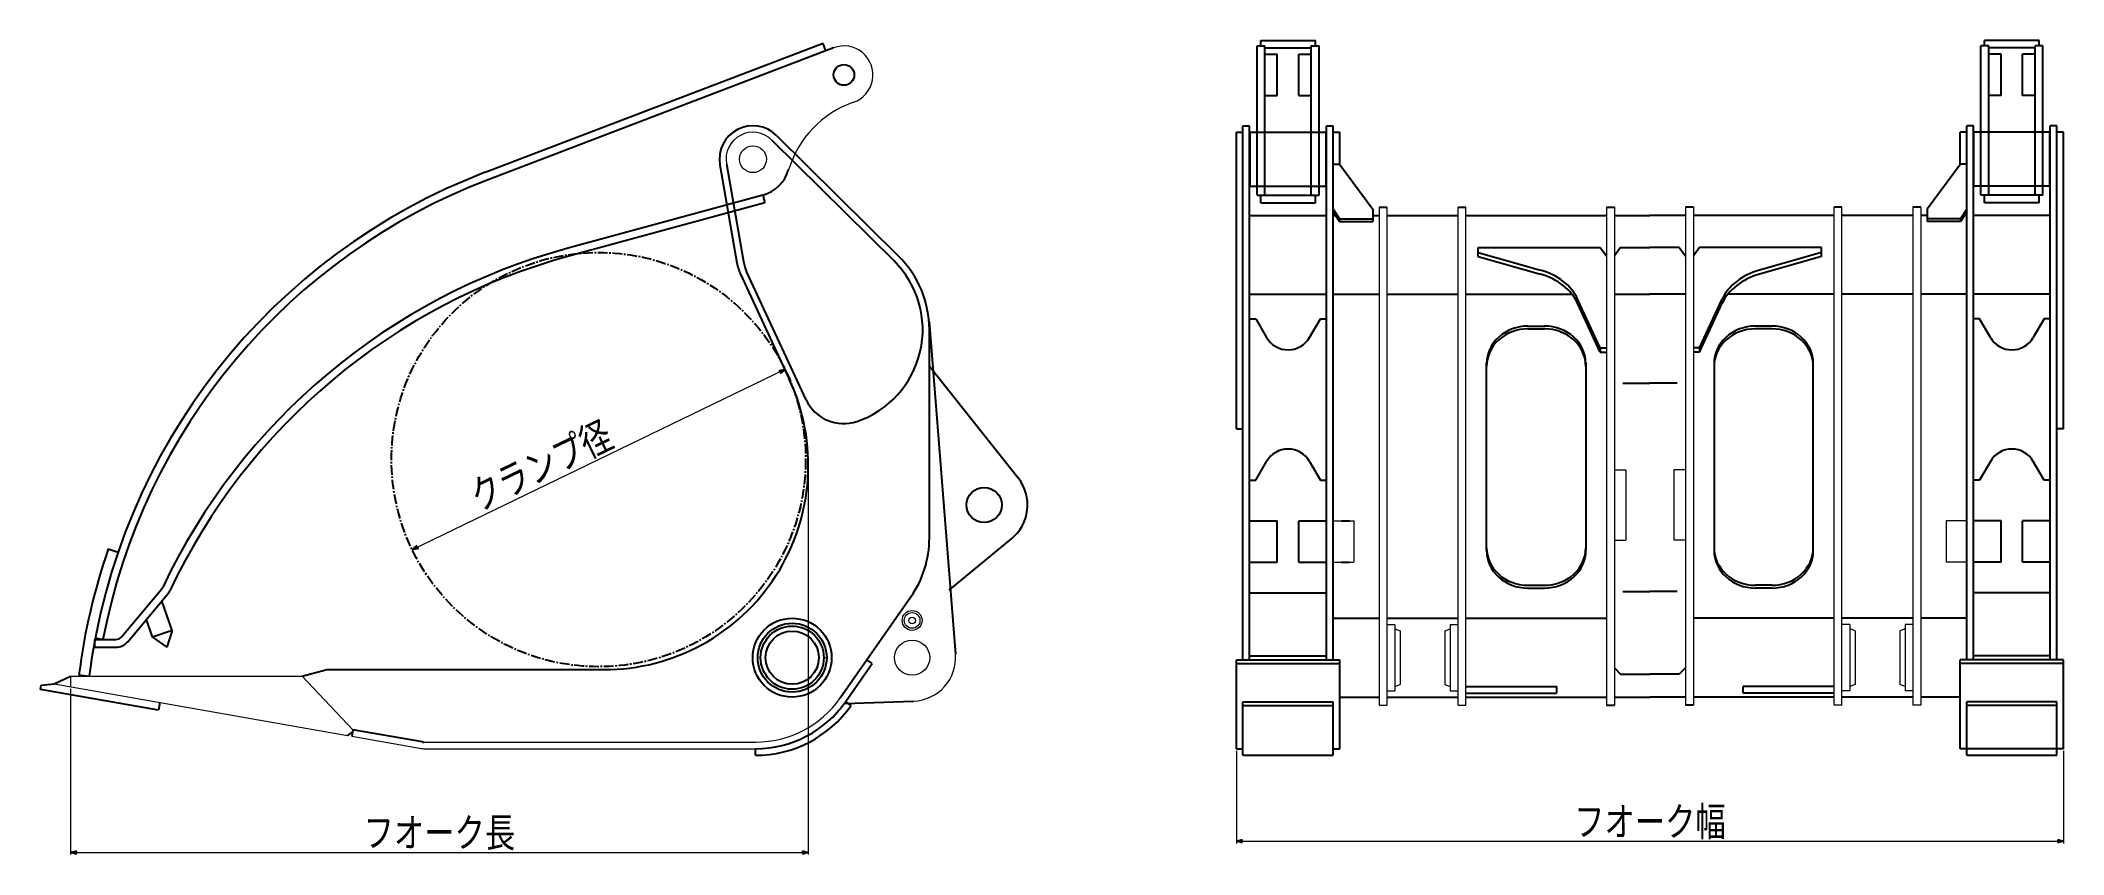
# Model space of a CAD drawing. Header units: millimetres. Extents: x -14999406 to 483, y -318 to 426.
# Drawn here: x -495 to 483, y -318 to 76 of the extents above; entities outside this region: 1.
import ezdxf

# ---------------------------------------------------------------- set-up
doc = ezdxf.new("R2010")
doc.units = ezdxf.units.MM
doc.header["$LTSCALE"] = 0.25
doc.linetypes.add('CENTER2', pattern=[28.575, 19.05, -3.175, 3.175, -3.175])
doc.layers.add('Layer0016', color=7, linetype='Continuous')
doc.styles.add('dcStyle0', font='txt.shx', dxfattribs={"width": 0.833333, "bigfont": 'bigfont'})
doc.dimstyles.new('dc_Rotated', dxfattribs={"dimtxt": 4.5, "dimasz": 3.000002, "dimexe": 1, "dimexo": 1, "dimgap": 1, "dimtad": 3, "dimdec": 1, "dimdsep": 46, "dimtxsty": 'dcStyle0', "dimblk1": 'OPEN30', "dimblk2": 'OPEN30', "dimsah": 1, "dimcen": 0.09, "dimclrd": 7, "dimclre": 7, "dimclrt": 7, "dimadec": 0, "dimazin": 2, "dimtfac": 1, "dimtdec": 4, "dimtmove": 0, "dimatfit": 3, "dimfxl": 1, "dimarcsym": 1})

# ---------------------------------------------------------------- blocks, each defined once
blk = doc.blocks.new('DC_GROUP_ＤＸＦ１５－２_1')
at = {"layer": 'Layer0016', "color": 7, "linetype": 'Continuous', "lineweight": 25}
for p, q in [((-462.56, -170.2), (-457.83, -171.82)), ((-456.07, -212.67), (-436.77, -189.68)), ((-453.15, -215.11), (-433.86, -192.12)), ((-431.69, -209.69), (-436.61, -195.39)), ((-441.15, -212.94), (-444.11, -204.33)), ((-468.99, -214.02), (-458.98, -214.02)), ((-468.99, -217.82), (-468.99, -214.02)), ((-468.85, -213.31), (-465.12, -214.02)), ((-431.69, -209.69), (-441.15, -212.94)), ((-441.15, -212.94), (-434.18, -217.82)), ((-431.69, -209.69), (-434.18, -217.82)), ((-468.99, -217.82), (-458.98, -217.82)), ((-476.75, -231.19), (-471.79, -231.82))]:
    blk.add_line(p, q, dxfattribs=at)
for centre, radius, start, end in [((-172.79, -269.78), 301.4, 110.88438, 172.76452), ((-172.79, -269.78), 297.6, 110.88438, 169.2008), ((-172.79, -269.78), 306.4, 161.0333, 172.76452), ((-458.98, -210.22), 3.8, 270, 320), ((-458.98, -210.22), 7.6, 270, 320)]:
    blk.add_arc(centre, radius, start, end, dxfattribs=at)
blk = doc.blocks.new('_Open30')
at = {"color": 0, "linetype": 'ByBlock', "lineweight": -2}
for p, q in [((-1, 0.267949), (0, 0)), ((0, 0), (-1, -0.267949)), ((0, 0), (-1, 0))]:
    blk.add_line(p, q, dxfattribs=at)
blk = doc.blocks.new('*D14')
at = {"layer": 'Layer0016', "color": 7, "linetype": 'Continuous', "lineweight": 13}
for p, q in [((-124.03, -130.82), (-124.03, -318)), ((-480.83, -237.82), (-480.83, -318)), ((-480.83, -317), (-124.03, -317))]:
    blk.add_line(p, q, dxfattribs=at)
at = {"layer": 'Layer0016', "color": 7, "xscale": 3.000002807615286, "yscale": 2.999989368223643}
for p, rotation in [((-480.83, -317), 180), ((-124.03, -317), 360)]:
    blk.add_blockref('_Open30', p, dxfattribs=dict(at, rotation=rotation))
at = {"layer": 'Layer0016', "color": 7, "insert": (-302.43, -316), "char_height": 16, "attachment_point": 8, "style": 'dcStyle0'}
blk.add_mtext('\\T1.00;フオーク長', dxfattribs=at)
blk = doc.blocks.new('*D15')
at = {"layer": 'Layer0016', "color": 7, "linetype": 'Continuous', "lineweight": 13}
for p, q in [((82.97, -267.82), (82.97, -312.59)), ((482.97, -267.82), (482.97, -312.59)), ((82.97, -311.59), (482.97, -311.59))]:
    blk.add_line(p, q, dxfattribs=at)
at = {"layer": 'Layer0016', "color": 7, "xscale": 3.000002807615286, "yscale": 2.999989368223643}
for p, rotation in [((82.97, -311.59), 180), ((482.97, -311.59), 360)]:
    blk.add_blockref('_Open30', p, dxfattribs=dict(at, rotation=rotation))
at = {"layer": 'Layer0016', "color": 7, "insert": (282.97, -310.59), "char_height": 16, "attachment_point": 8, "style": 'dcStyle0'}
blk.add_mtext('\\T1.00;フオーク幅', dxfattribs=at)
blk = doc.blocks.new('DC_IMAGEDIMGROUP_3')
at = {"layer": 'Layer0016', "color": 7, "linetype": 'Continuous', "lineweight": 13}
blk.add_line((-135.32, -83.44), (-315.59, -170.67), dxfattribs=at)
at = {"layer": 'Layer0016', "color": 7, "xscale": 3.000002807615286, "yscale": 2.999989368223643}
for p, rotation in [((-135.32, -83.44), 25.82099197418932), ((-315.59, -170.67), 205.8209919741893)]:
    blk.add_blockref('_Open30', p, dxfattribs=dict(at, rotation=rotation))
at = {"layer": 'Layer0016', "color": 7, "insert": (-249.61, -137.63), "char_height": 16, "attachment_point": 8, "rotation": 25.82099, "style": 'dcStyle0'}
blk.add_mtext('\\T1.00;クランプ径', dxfattribs=at)

msp = doc.modelspace()

# ---------------------------------------------------------------- linework, layer by layer
at = {"color": 3, "linetype": 'Continuous', "lineweight": 13}
msp.add_line((-14999405.5, 425.87), (-14999405.5, 319.31), dxfattribs=at)
at = {"layer": 'Layer0016', "color": 7, "linetype": 'Continuous', "lineweight": 25}
for p, q in [((-116.882, 74.142), (-280.234, 11.815)), ((-111.79, 72.017), (-278.88, 8.264)), ((-115.528, 70.592), (-116.882, 74.142)), ((92.969, 0.811), (92.969, 72.937)), ((92.969, 72.937), (96.769, 72.937)), ((94.769, 75.568), (121.169, 75.568)), ((94.769, 72.937), (94.769, 75.568)), ((96.769, 0.811), (96.769, 72.937)), ((96.769, 72.017), (119.169, 72.017)), ((96.769, 68.937), (102.769, 68.937)), ((102.769, 48.937), (102.769, 68.937)), ((113.169, 68.937), (119.169, 68.937)), ((113.169, 48.937), (113.169, 68.937)), ((119.169, 72.937), (122.969, 72.937)), ((119.169, 0.811), (119.169, 72.937)), ((121.169, 72.937), (121.169, 75.568)), ((122.969, 0.811), (122.969, 72.937)), ((442.969, 0.811), (442.969, 72.937)), ((446.769, 72.937), (442.969, 72.937)), ((471.169, 75.568), (444.769, 75.568)), ((444.769, 72.937), (444.769, 75.568)), ((446.769, 0.811), (446.769, 72.937)), ((469.169, 72.017), (446.769, 72.017)), ((452.769, 68.937), (446.769, 68.937)), ((452.769, 48.937), (452.769, 68.937)), ((463.169, 48.937), (463.169, 68.937)), ((469.169, 68.937), (463.169, 68.937)), ((469.169, 0.811), (469.169, 72.937)), ((472.969, 72.937), (469.169, 72.937)), ((471.169, 72.937), (471.169, 75.568)), ((472.969, 0.811), (472.969, 72.937)), ((96.769, 48.937), (102.769, 48.937)), ((113.169, 48.937), (119.169, 48.937)), ((452.769, 48.937), (446.769, 48.937)), ((469.169, 48.937), (463.169, 48.937)), ((-139.441, 29.695), (-80.348, -28.734)), ((82.969, 31.177), (86.169, 31.177)), ((82.969, -112.246), (82.969, 31.177)), ((86.169, 34.375), (89.369, 34.375)), ((86.169, -223.861), (86.169, 34.375)), ((89.369, -223.861), (89.369, 34.375)), ((89.569, 31.177), (126.369, 31.177)), ((89.569, 5.177), (89.569, 31.177)), ((126.369, 5.177), (126.369, 31.177)), ((126.569, 34.375), (129.769, 34.375)), ((126.569, -223.861), (126.569, 34.375)), ((129.769, -223.861), (129.769, 34.375)), ((129.769, 31.177), (132.969, 31.177)), ((132.969, 15.474), (132.969, 31.177)), ((436.169, 31.177), (432.969, 31.177)), ((432.969, 15.474), (432.969, 31.177)), ((439.369, 34.375), (436.169, 34.375)), ((436.169, -223.861), (436.169, 34.375)), ((439.369, -223.861), (439.369, 34.375)), ((476.369, 31.177), (439.569, 31.177)), ((439.569, 5.177), (439.569, 31.177)), ((476.369, 5.177), (476.369, 31.177)), ((479.769, 34.375), (476.569, 34.375)), ((476.569, -223.861), (476.569, 34.375)), ((479.769, -223.861), (479.769, 34.375)), ((482.969, 31.177), (479.769, 31.177)), ((482.969, -112.246), (482.969, 31.177)), ((-141.689, 27.421), (-82.596, -31.008)), ((-166.788, 15.39), (-158.527, -31.922)), ((-163.636, 15.941), (-155.375, -31.371)), ((129.769, 15.742), (132.769, 15.742)), ((132.769, 15.742), (148.97, -6.002)), ((433.169, 15.742), (416.968, -6.002)), ((436.169, 15.742), (433.169, 15.742)), ((-146.087, 0.811), (-240.824, -25.063)), ((-146.087, 0.811), (-145.086, -2.855)), ((89.569, 5.177), (126.369, 5.177)), ((92.969, 0.811), (122.969, 0.811)), ((94.769, -2.855), (94.769, 0.811)), ((121.169, -2.855), (121.169, 0.811)), ((476.369, 5.177), (439.569, 5.177)), ((472.969, 0.811), (442.969, 0.811)), ((444.769, -2.855), (444.769, 0.811)), ((471.169, -2.855), (471.169, 0.811)), ((-145.086, -2.855), (-239.823, -28.728)), ((89.369, -9.021), (126.569, -9.021)), ((94.769, -2.855), (121.169, -2.855)), ((129.769, -6.002), (132.769, -10.604)), ((129.769, -7.319), (132.769, -11.921)), ((129.769, -9.021), (130.879, -9.021)), ((148.97, -6.002), (148.97, -11.921)), ((148.97, -9.021), (151.97, -9.021)), ((151.97, -5.091), (155.771, -5.091)), ((155.771, -9.021), (190.169, -9.021)), ((190.169, -5.091), (193.97, -5.091)), ((193.97, -9.021), (261.969, -9.021)), ((261.969, -5.091), (265.769, -5.091)), ((265.769, -9.021), (282.969, -9.021)), ((300.169, -9.021), (282.969, -9.021)), ((303.97, -5.091), (300.169, -5.091)), ((371.969, -9.021), (303.97, -9.021)), ((375.769, -5.091), (371.969, -5.091)), ((410.167, -9.021), (375.769, -9.021)), ((413.968, -5.091), (410.167, -5.091)), ((416.968, -9.021), (413.968, -9.021)), ((416.968, -6.002), (416.968, -11.921)), ((436.169, -6.002), (433.169, -10.604)), ((436.169, -7.319), (433.169, -11.921)), ((436.169, -9.021), (435.06, -9.021)), ((476.569, -9.021), (439.369, -9.021)), ((471.169, -2.855), (444.769, -2.855)), ((132.769, -10.604), (148.97, -10.604)), ((132.769, -10.604), (132.769, -11.921)), ((132.769, -11.921), (148.97, -11.921)), ((433.169, -10.604), (416.968, -10.604)), ((433.169, -11.921), (416.968, -11.921)), ((433.169, -10.604), (433.169, -11.921)), ((199.97, -24.518), (258.969, -24.518)), ((199.97, -28.857), (199.97, -24.518)), ((199.97, -26.868), (230.071, -35.441)), ((199.97, -28.857), (230.071, -37.431)), ((258.969, -24.518), (261.969, -28.473)), ((268.769, -24.518), (265.769, -28.473)), ((268.769, -24.518), (282.969, -24.518)), ((297.169, -24.518), (282.969, -24.518)), ((297.169, -24.518), (300.169, -28.473)), ((306.97, -24.518), (303.97, -28.473)), ((365.969, -24.518), (306.97, -24.518)), ((365.969, -26.868), (335.867, -35.441)), ((365.969, -28.857), (335.867, -37.431)), ((365.969, -28.857), (365.969, -24.518)), ((-156.787, -37.473), (-133.224, -88.203)), ((-125.091, -98.116), (-153.885, -36.125)), ((89.369, -47.161), (126.569, -47.161)), ((129.769, -47.161), (151.97, -47.161)), ((155.771, -47.161), (190.169, -47.161)), ((193.97, -47.161), (245.339, -47.161)), ((265.769, -47.161), (282.969, -47.161)), ((300.169, -47.161), (282.969, -47.161)), ((371.969, -47.161), (320.6, -47.161)), ((410.167, -47.161), (375.769, -47.161)), ((436.169, -47.161), (413.968, -47.161)), ((476.569, -47.161), (439.369, -47.161)), ((258.969, -73.08), (248.01, -49.49)), ((258.969, -75.069), (248.01, -51.479)), ((306.97, -73.08), (317.928, -49.49)), ((306.97, -75.069), (317.928, -51.479)), ((-65.66, -60.333), (-52.895, -221.162)), ((-65.503, -164.964), (-65.503, -64.289)), ((89.369, -58.991), (92.369, -58.991)), ((92.369, -58.991), (97.577, -68.011)), ((118.361, -68.011), (123.569, -58.991)), ((123.569, -58.991), (126.569, -58.991)), ((223.97, -62.505), (231.97, -62.505)), ((223.97, -63.853), (231.97, -63.853)), ((341.969, -62.505), (333.969, -62.505)), ((341.969, -63.853), (333.969, -63.853)), ((442.369, -58.991), (439.369, -58.991)), ((447.577, -68.011), (442.369, -58.991)), ((473.569, -58.991), (468.361, -68.011)), ((476.569, -58.991), (473.569, -58.991)), ((258.969, -73.08), (261.969, -73.08)), ((258.969, -73.08), (258.969, -75.069)), ((258.969, -75.069), (261.969, -75.069)), ((306.97, -73.08), (303.97, -73.08)), ((306.97, -75.069), (303.97, -75.069)), ((306.97, -73.08), (306.97, -75.069)), ((-65.42, -81.934), (-22.553, -135.942)), ((203.97, -171.025), (203.97, -80.644)), ((251.969, -80.465), (251.969, -170.846)), ((313.97, -80.465), (313.97, -170.846)), ((361.969, -171.025), (361.969, -80.644)), ((269.837, -90.126), (282.969, -90.126)), ((296.101, -90.126), (282.969, -90.126)), ((82.969, -112.246), (86.169, -112.246)), ((482.969, -112.246), (479.769, -112.246)), ((92.369, -136.991), (97.577, -127.971)), ((118.361, -127.971), (123.569, -136.991)), ((447.577, -127.971), (442.369, -136.991)), ((473.569, -136.991), (468.361, -127.971)), ((89.369, -136.991), (92.369, -136.991)), ((123.569, -136.991), (126.569, -136.991)), ((442.369, -136.991), (439.369, -136.991)), ((476.569, -136.991), (473.569, -136.991)), ((-55.956, -190.162), (-25.657, -165.223)), ((89.369, -156.731), (102.769, -156.731)), ((102.769, -176.732), (102.769, -156.731)), ((113.169, -156.731), (126.569, -156.731)), ((113.169, -176.732), (113.169, -156.731)), ((133.809, -156.732), (137.729, -156.732)), ((452.769, -156.731), (439.369, -156.731)), ((452.769, -176.732), (452.769, -156.731)), ((463.169, -176.732), (463.169, -156.731)), ((476.569, -156.731), (463.169, -156.731)), ((89.369, -176.732), (102.769, -176.732)), ((113.169, -176.732), (126.569, -176.732)), ((133.809, -176.732), (137.729, -176.732)), ((452.769, -176.732), (439.369, -176.732)), ((476.569, -176.732), (463.169, -176.732)), ((-108.617, -242.302), (-74.545, -193.643)), ((89.369, -191.56), (126.569, -191.56)), ((223.97, -187.82), (231.97, -187.82)), ((223.97, -189.174), (231.97, -189.174)), ((269.837, -190.873), (282.969, -190.873)), ((296.101, -190.873), (282.969, -190.873)), ((341.969, -187.82), (333.969, -187.82)), ((341.969, -189.174), (333.969, -189.174)), ((476.569, -191.56), (439.369, -191.56)), ((129.769, -203.753), (151.97, -203.753)), ((155.771, -203.753), (190.169, -203.753)), ((193.97, -203.753), (261.969, -203.753)), ((371.969, -203.753), (303.97, -203.753)), ((410.167, -203.753), (375.769, -203.753)), ((436.169, -203.753), (413.968, -203.753)), ((-93.083, -225.697), (-95.704, -223.861)), ((82.969, -266.823), (82.969, -223.861)), ((82.969, -223.861), (132.969, -223.861)), ((89.369, -221.895), (126.569, -221.895)), ((132.969, -266.823), (132.969, -223.861)), ((432.969, -266.823), (432.969, -223.861)), ((482.969, -223.861), (432.969, -223.861)), ((476.569, -221.895), (439.369, -221.895)), ((482.969, -266.823), (482.969, -223.861)), ((-488.787, -235.435), (-480.83, -231.823)), ((-368.83, -231.823), (-356.887, -228.623)), ((-356.887, -228.623), (-222.83, -228.623)), ((-105.995, -244.137), (-93.083, -225.697)), ((82.969, -225.697), (132.969, -225.697)), ((265.769, -227.8), (268.769, -230.827)), ((268.769, -230.827), (282.969, -230.827)), ((297.169, -230.827), (282.969, -230.827)), ((300.169, -227.8), (297.169, -230.827)), ((482.969, -225.697), (432.969, -225.697)), ((-495.355, -238.136), (-495.008, -236.166)), ((-438.234, -248.198), (-495.355, -238.136)), ((-495.008, -236.166), (-488.787, -235.435)), ((-437.575, -244.456), (-438.234, -248.198)), ((-106.587, -244.966), (-73.105, -243.811)), ((-103.374, -245.973), (-105.995, -244.137)), ((86.169, -270.023), (86.169, -244.137)), ((86.169, -244.137), (129.769, -244.137)), ((129.769, -270.023), (129.769, -244.137)), ((132.969, -241.893), (151.97, -241.893)), ((155.771, -241.893), (190.169, -241.893)), ((193.97, -236.802), (237.97, -236.802)), ((193.97, -240), (237.97, -240)), ((193.97, -241.893), (261.969, -241.893)), ((237.97, -240), (237.97, -236.802)), ((265.769, -241.893), (282.969, -241.893)), ((300.169, -241.893), (282.969, -241.893)), ((371.969, -241.893), (303.97, -241.893)), ((371.969, -236.802), (327.969, -236.802)), ((327.969, -240), (327.969, -236.802)), ((371.969, -240), (327.969, -240)), ((410.167, -241.893), (375.769, -241.893)), ((432.969, -241.893), (413.968, -241.893)), ((479.769, -244.137), (436.169, -244.137)), ((436.169, -270.023), (436.169, -244.137)), ((479.769, -270.023), (479.769, -244.137)), ((86.169, -245.973), (129.769, -245.973)), ((261.969, -245.823), (265.769, -245.823)), ((303.97, -245.823), (300.169, -245.823)), ((479.769, -245.973), (436.169, -245.973)), ((-344.407, -258.633), (-346.956, -260.418)), ((-344.234, -257.649), (-344.789, -260.8)), ((-310.593, -263.574), (-344.234, -257.649)), ((-149.574, -270.023), (-149.574, -266.823)), ((82.969, -266.823), (86.169, -266.823)), ((86.169, -270.023), (129.769, -270.023)), ((129.769, -266.823), (132.969, -266.823)), ((482.969, -266.823), (432.969, -266.823)), ((436.169, -270.023), (479.769, -270.023))]:
    msp.add_line(p, q, dxfattribs=at)
at = {"layer": 'Layer0016', "color": 7, "linetype": 'Continuous', "lineweight": 13}
msp.add_line((82.969, 12.254), (82.969, 24.1), dxfattribs=at)
at = {"layer": 'Layer0016', "color": 7, "linetype": 'Continuous', "lineweight": 18}
for p, q in [((151.97, -5.091), (151.97, -245.823)), ((155.771, -5.091), (155.771, -245.823)), ((190.169, -245.823), (190.169, -5.091)), ((193.97, -245.823), (193.97, -5.091)), ((261.969, -5.091), (261.969, -245.823)), ((265.769, -5.091), (265.769, -245.823)), ((300.169, -5.091), (300.169, -245.823)), ((303.97, -5.091), (303.97, -245.823)), ((371.969, -245.823), (371.969, -5.091)), ((375.769, -245.823), (375.769, -5.091)), ((410.167, -5.091), (410.167, -245.823)), ((413.968, -5.091), (413.968, -245.823)), ((265.769, -132.025), (271.369, -132.025)), ((271.369, -132.025), (271.369, -166.025)), ((294.57, -132.025), (294.57, -166.025)), ((300.169, -132.025), (294.57, -132.025)), ((129.771, -156.732), (139.771, -156.732)), ((139.771, -156.732), (139.771, -176.732)), ((265.769, -166.025), (271.369, -166.025)), ((300.169, -166.025), (294.57, -166.025)), ((436.168, -156.732), (426.168, -156.732)), ((426.168, -156.732), (426.168, -176.732)), ((129.771, -176.732), (139.771, -176.732)), ((436.168, -176.732), (426.168, -176.732)), ((155.771, -206.823), (159.629, -206.823)), ((159.629, -206.823), (159.629, -238.823)), ((159.63, -208.903), (162.169, -209.823)), ((162.169, -209.823), (162.169, -235.823)), ((183.769, -209.823), (186.309, -208.903)), ((183.769, -209.823), (183.769, -235.823)), ((186.309, -206.823), (190.169, -206.823)), ((186.309, -206.823), (186.309, -238.823)), ((379.63, -206.823), (375.769, -206.823)), ((379.63, -206.823), (379.63, -238.823)), ((382.17, -209.823), (379.63, -208.903)), ((382.169, -209.823), (382.169, -235.823)), ((406.309, -208.903), (403.769, -209.823)), ((403.769, -209.823), (403.769, -235.823)), ((410.167, -206.823), (406.309, -206.823)), ((406.309, -206.823), (406.309, -238.823)), ((-116.759, -222.823), (-115.56, -222.823)), ((-116.759, -222.823), (-115.56, -222.823)), ((-480.83, -231.823), (-480.83, -236.823)), ((-480.83, -231.823), (-480.83, -236.823)), ((-480.83, -231.823), (-368.83, -231.823)), ((-368.83, -231.823), (-344.234, -257.649)), ((-488.787, -235.435), (-346.956, -260.418)), ((155.771, -238.823), (159.629, -238.823)), ((159.63, -236.743), (162.169, -235.823)), ((183.769, -235.823), (186.309, -236.743)), ((186.309, -238.823), (190.169, -238.823)), ((379.63, -238.823), (375.769, -238.823)), ((382.169, -235.823), (379.629, -236.743)), ((406.309, -236.743), (403.769, -235.823)), ((410.167, -238.823), (406.309, -238.823)), ((151.97, -245.823), (155.771, -245.823)), ((190.169, -245.823), (193.97, -245.823)), ((375.769, -245.823), (371.969, -245.823)), ((413.968, -245.823), (410.167, -245.823)), ((-344.789, -260.8), (-311.147, -266.726)), ((-310.038, -263.623), (-149.574, -263.623)), ((-310.037, -266.823), (-149.574, -266.823))]:
    msp.add_line(p, q, dxfattribs=at)
at = {"layer": 'Layer0016', "color": 7, "linetype": 'Continuous', "lineweight": 25}
for centre, radius in [((-106.8, 58.937), 5), ((-39.008, -149.002), 8.5), ((-131.829, -222.823), 19.07), ((-131.829, -222.823), 16.67), ((-131.829, -222.823), 15.27), ((-131.829, -222.823), 12.87)]:
    msp.add_circle(centre, radius, dxfattribs=at)
at = {"layer": 'Layer0016', "color": 7, "linetype": 'Continuous', "lineweight": 18}
for centre, radius in [((-150.83, 18.177), 6.5), ((-150.83, 18.177), 6.5), ((-73.83, -222.823), 8.5), ((-73.83, -222.823), 8.5), ((-73.83, -222.823), 8.5), ((-73.83, -222.823), 8.5)]:
    msp.add_circle(centre, radius, dxfattribs=at)
at = {"layer": 'Layer0016', "color": 7, "linetype": 'CENTER2', "lineweight": 25}
msp.add_circle((-225.455, -127.054), 100.129, dxfattribs=at)
at = {"layer": 'Layer0016', "color": 7, "linetype": 'Continuous', "lineweight": 13}
for radius in [4.8, 3.8, 1.6, 1.6]:
    msp.add_circle((-73.83, -204.822), radius, dxfattribs=at)
at = {"layer": 'Layer0016', "color": 7, "linetype": 'Continuous', "lineweight": 18}
for centre, radius, start, end in [((-106.8, 58.937), 14, 289.212822, 110.884378), ((-85.739, -1.498), 50, 109.212822, 163.378147), ((-150.83, 18.177), 13, 45.32358, 189.904046), ((-73.83, -222.823), 21, 271.976125, 4.537794), ((-149.574, -213.623), 50, 270, 325), ((-310.037, -260.423), 6.4, 260.009708, 270)]:
    msp.add_arc(centre, radius, start, end, dxfattribs=at)
at = {"layer": 'Layer0016', "color": 7, "linetype": 'Continuous', "lineweight": 25}
for centre, radius, start, end in [((-150.83, 18.176), 16.199, 45.32358, 189.904046), ((-150.83, 18.176), 18.001, 285.275598, 343.725991), ((-160.415, -319.48), 305.2, 105.275598, 154.660319), ((-160.415, -319.48), 301.4, 105.275598, 154.660319), ((-115.503, -64.289), 50, 0, 45.32358), ((-136.589, -28.091), 22.27, 189.904046, 204.913844), ((-136.589, -28.091), 19.07, 189.904046, 204.913844), ((-115.503, -64.289), 46.802, 288.603882, 45.32358), ((107.969, -62.011), 12, 210, 330), ((457.969, -62.011), 12, 210, 330), ((-222.83, -129.823), 98.8, 270, 24.913844), ((-106.952, -89.69), 20, 204.913844, 288.603882), ((107.969, -133.971), 12, 30, 150), ((457.969, -133.971), 12, 30, 150), ((-39.008, -149.002), 21.009, 308.260798, 38.439978), ((-115.503, -164.964), 50, 325, 0), ((-439.685, -187.233), 3.8, 320, 334.660319), ((-439.685, -187.233), 7.6, 320, 334.660319), ((-149.574, -213.623), 53.2, 270, 325), ((-149.574, -213.623), 56.4, 270, 325), ((-310.038, -260.423), 3.2, 260.009708, 270)]:
    msp.add_arc(centre, radius, start, end, dxfattribs=at)
for centre, major_axis, ratio, start_param, end_param in [((219.818, -57.524), (30, 0), 0.7832599, 0.3489624, 1.2220149), ((219.818, -59.514), (30, 0), 0.7832599, 0.3489624, 1.2220149), ((346.12, -57.524), (-30, 0), 0.7832599, 5.0611704, 5.9342229), ((346.12, -59.514), (-30, 0), 0.7832599, 5.0611704, 5.9342229), ((223.97, -80.644), (20, 0), 0.9069423, 1.5707963, 3.1415927), ((223.97, -81.992), (20, 0), 0.9069423, 1.5707963, 3.1415927), ((231.97, -80.644), (-20, 0), 0.9069423, 3.1415927, 4.712389), ((231.97, -81.992), (-20, 0), 0.9069423, 3.1415927, 4.712389), ((333.969, -80.644), (20, 0), 0.9069423, 1.5707963, 3.1415927), ((333.969, -81.992), (20, 0), 0.9069423, 1.5707963, 3.1415927), ((341.969, -80.644), (-20, 0), 0.9069423, 3.1415927, 4.712389), ((341.969, -81.992), (-20, 0), 0.9069423, 3.1415927, 4.712389), ((223.97, -169.671), (-20, 0), 0.9074608, 0, 1.5707963), ((223.97, -171.025), (-20, 0), 0.9074195, 0, 1.5707963), ((231.97, -169.671), (20, 0), 0.9074608, 4.712389, 6.2831853), ((231.97, -171.025), (20, 0), 0.9074195, 4.712389, 6.2930675), ((333.969, -171.025), (-20, 0), 0.9074195, 6.2733031, 7.8539816), ((333.969, -169.671), (-20, 0), 0.9074608, 0, 1.5707963), ((341.969, -169.671), (20, 0), 0.9074608, 4.712389, 6.2831853), ((341.969, -171.025), (20, 0), 0.9074195, 4.712389, 6.2831853)]:
    msp.add_ellipse(centre, major_axis=major_axis, ratio=ratio, start_param=start_param, end_param=end_param, dxfattribs=at)

# ---------------------------------------------------------------- block references
at = {"layer": 'Layer0016', "linetype": 'Continuous'}
for name in ['DC_GROUP_ＤＸＦ１５－２_1', 'DC_IMAGEDIMGROUP_3']:
    msp.add_blockref(name, (0, 0), dxfattribs=at)

# ---------------------------------------------------------------- dimensions: what is measured, and where the dimension line sits
at = {"layer": 'Layer0016', "linetype": 'Continuous', "lineweight": 13}
for base, p1, p2, text, picture, middle in [((-124.03, -317), (-480.83, -236.823), (-124.03, -129.823), 'フオーク長', '*D14', (-302.43, -317)), ((482.969, -311.586), (82.969, -266.823), (482.969, -266.823), 'フオーク幅', '*D15', (282.969, -311.586))]:
    dim = msp.add_linear_dim(base=base, p1=p1, p2=p2, text=text, dimstyle='dc_Rotated', override={"dimtxt": 16, "dimasz": 3.000002, "dimexe": 1, "dimexo": 1, "dimgap": 1, "dimtad": 3, "dimtih": 0, "dimtoh": 0, "dimdec": 2, "dimlfac": 1, "dimzin": 8, "dimtxsty": 'dcStyle0', "dimblk1": 'Open30', "dimblk2": 'Open30', "dimsah": 1, "dimclrd": 7, "dimclre": 7, "dimclrt": 7, "dimazin": 2, "dimtofl": 1, "dimtolj": 0, "dimtzin": 8, "dimarcsym": 1}, dxfattribs=at)
    dim.commit()
    dim.dimension.update_dxf_attribs({"geometry": picture, "text_midpoint": middle, "dimtype": 160})

doc.saveas('drawing.dxf')
